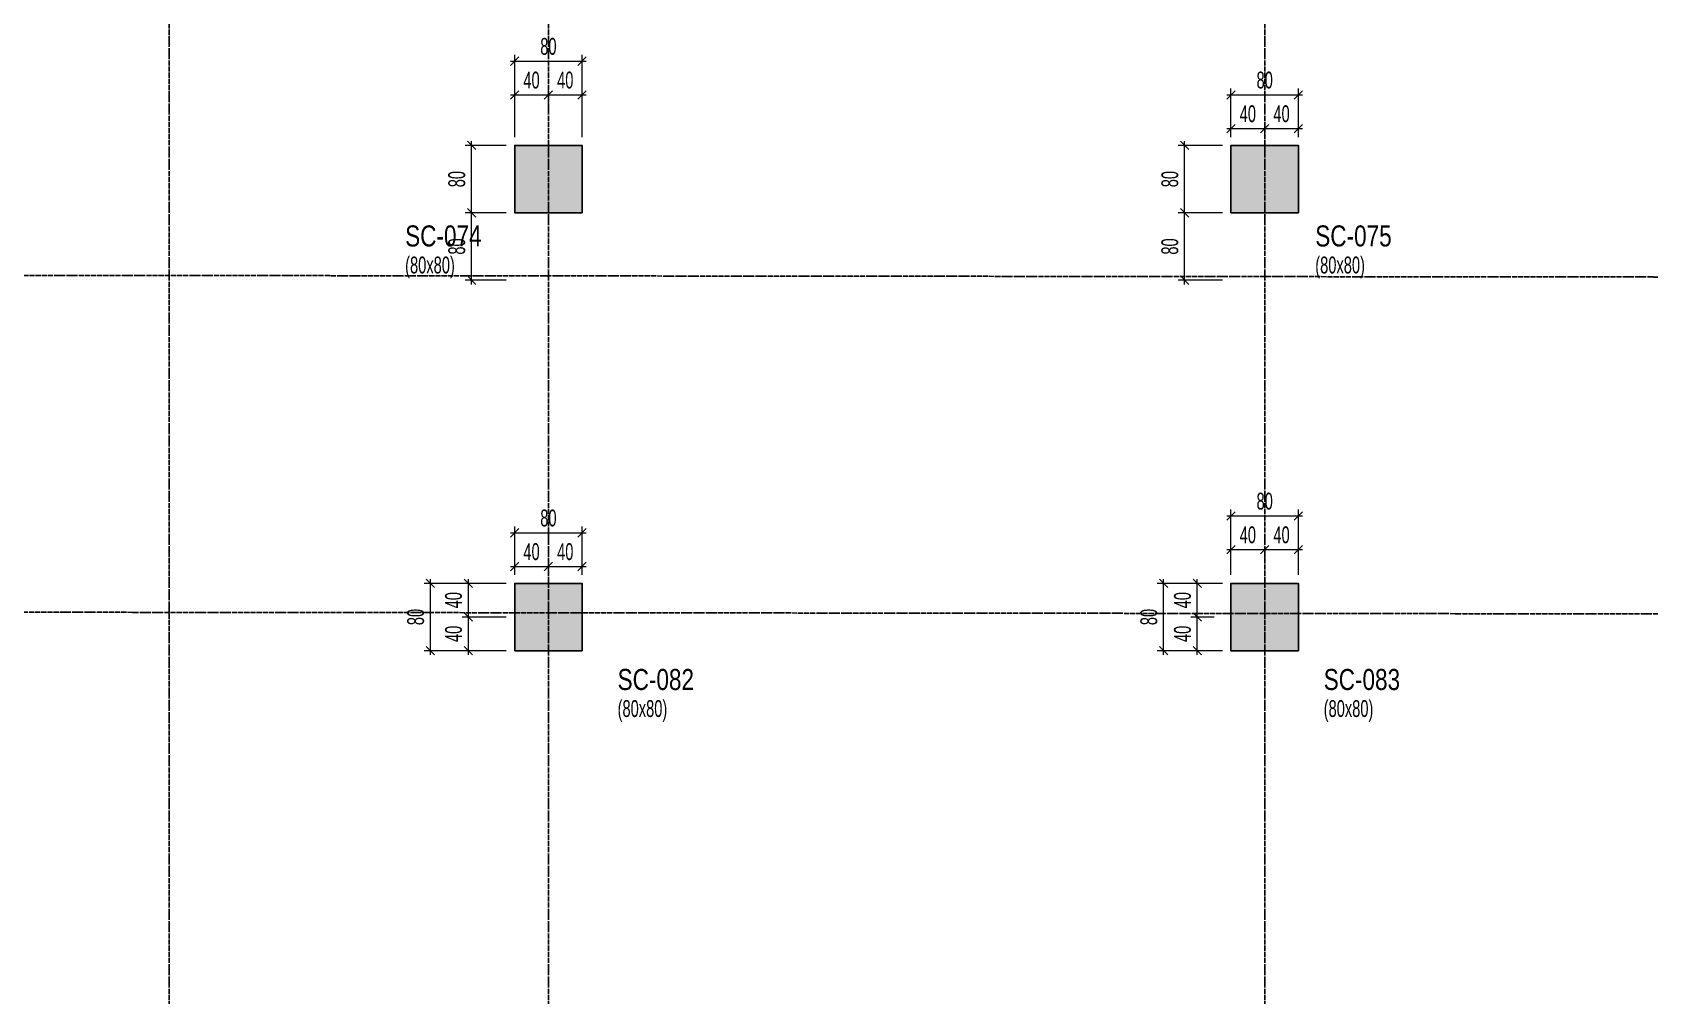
# Model space of a CAD drawing. Header units: millimetres. Extents: x -832 to 6845, y -750 to 4194.
# Drawn here: x 1088 to 3007, y 394 to 1537 of the extents above; entities that cross this region are included whole.
import ezdxf
from ezdxf.enums import TextEntityAlignment as Align

# ---------------------------------------------------------------- set-up
doc = ezdxf.new("R2010")
doc.units = ezdxf.units.MM
doc.header["$LTSCALE"] = 100
doc.header["$PDSIZE"] = -100
doc.linetypes.add('DASHDOT', pattern=[2.4, 2, -0.2, 0, -0.2])
for name, color, linetype in [('AKS_ULK', 8, 'DASHDOT'), ('KOLON-PERDE CEKIRDEK_ULK', 4, 'Continuous'), ('TARAMA SOLID_ULK', 251, 'Continuous')]:
    doc.layers.add(name, color=color, linetype=linetype)
for name, color, linetype, lineweight in [('KOLON BOYUT_ULK', 255, 'Continuous', 13), ('KOLON ISIM_ULK', 91, 'Continuous', 13), ('OLCU IC_ULK', 146, 'Continuous', 18)]:
    doc.layers.add(name, color=color, linetype=linetype, lineweight=lineweight)
doc.styles.add('ulkr-simplxtw.shx', font='ulkr-simplxtw.shx', dxfattribs={"width": 0.65})
doc.dimstyles.new('1-100-IC_ULK', dxfattribs={"dimscale": 10, "dimtxt": 2, "dimasz": 1, "dimexe": 0.75, "dimexo": 1, "dimgap": 0.75, "dimtad": 1, "dimdec": 1, "dimzin": 9, "dimdsep": 46, "dimtxsty": 'ulkr-simplxtw.shx', "dimblk": 'OBLIQUE', "dimcen": 0.1, "dimdle": 0.5, "dimclrd": 146, "dimclre": 146, "dimclrt": 2, "dimadec": 0, "dimazin": 2, "dimtfac": 1, "dimtdec": 1, "dimtix": 1, "dimtmove": 2, "dimatfit": 3, "dimldrblk": 'OBLIQUE', "dimfxl": 1, "dimtolj": 1, "dimtzin": 0, "dimlwd": -1, "dimlwe": -1, "dimarcsym": 0})

# ---------------------------------------------------------------- blocks, each defined once
blk = doc.blocks.new('*U12')
at = {"layer": 'KOLON BOYUT_ULK', "style": 'ulkr-simplxtw.shx', "width": 0.65}
blk.add_attdef('2', text='', height=20, dxfattribs=at).set_placement((0, -37), align=Align.TOP_LEFT)
at = {"layer": 'KOLON ISIM_ULK', "style": 'ulkr-simplxtw.shx', "width": 0.8}
blk.add_attdef('1', text='', height=25, dxfattribs=at).set_placement((0, 0), align=Align.TOP_LEFT)
blk = doc.blocks.new('_Oblique')
at = {"color": 0, "linetype": 'ByBlock', "lineweight": -2}
blk.add_line((-0.5, -0.5), (0.5, 0.5), dxfattribs=at)
blk = doc.blocks.new('*D1090')
at = {"layer": 'Defpoints', "color": 0, "transparency": 16777216}
for p in [(1608.8, 1403.2), (1660, 1403.2), (1660, 1323.2)]:
    blk.add_point(p, dxfattribs=at)
at = {"layer": 'OLCU IC_ULK', "color": 146, "linetype": 'Continuous', "transparency": 16777216}
for p, q in [((1650, 1403.2), (1601.3, 1403.2)), ((1650, 1323.2), (1601.3, 1323.2))]:
    blk.add_line(p, q, dxfattribs=at)
at = {"layer": 'OLCU IC_ULK', "color": 146, "transparency": 16777216}
blk.add_line((1608.8, 1318.2), (1608.8, 1408.2), dxfattribs=at)
at = {"layer": 'OLCU IC_ULK', "color": 146, "transparency": 16777216, "xscale": 10, "yscale": 10, "zscale": 10}
for p, rotation in [((1608.8, 1403.2), 90), ((1608.8, 1323.2), 270)]:
    blk.add_blockref('_Oblique', p, dxfattribs=dict(at, rotation=rotation))
at = {"layer": 'OLCU IC_ULK', "color": 2, "transparency": 16777216, "insert": (1591.3, 1363.2), "char_height": 20, "attachment_point": 5, "rotation": 90, "style": 'ulkr-simplxtw.shx'}
blk.add_mtext('\\A1;80', dxfattribs=at)
blk = doc.blocks.new('*D1091')
at = {"layer": 'Defpoints', "color": 0, "transparency": 16777216}
for p in [(1700, 1463.2), (1660, 1443.2), (1700, 1443.2)]:
    blk.add_point(p, dxfattribs=at)
at = {"layer": 'OLCU IC_ULK', "color": 146, "transparency": 16777216}
blk.add_line((1655, 1463.2), (1705, 1463.2), dxfattribs=at)
at = {"layer": 'OLCU IC_ULK', "color": 146, "linetype": 'Continuous', "transparency": 16777216}
for p, q in [((1660, 1453.2), (1660, 1470.7)), ((1700, 1453.2), (1700, 1470.7))]:
    blk.add_line(p, q, dxfattribs=at)
at = {"layer": 'OLCU IC_ULK', "color": 146, "transparency": 16777216, "xscale": 10, "yscale": 10, "zscale": 10, "rotation": 180}
blk.add_blockref('_Oblique', (1660, 1463.2), dxfattribs=at)
at = {"layer": 'OLCU IC_ULK', "color": 146, "transparency": 16777216, "xscale": 10, "yscale": 10, "zscale": 10}
blk.add_blockref('_Oblique', (1700, 1463.2), dxfattribs=at)
at = {"layer": 'OLCU IC_ULK', "color": 2, "transparency": 16777216, "insert": (1680, 1480.7), "char_height": 20, "attachment_point": 5, "style": 'ulkr-simplxtw.shx'}
blk.add_mtext('\\A1;40', dxfattribs=at)
blk = doc.blocks.new('*D1092')
at = {"layer": 'Defpoints', "color": 0, "transparency": 16777216}
for p in [(1740, 1463.2), (1700, 1443.2), (1740, 1403.2)]:
    blk.add_point(p, dxfattribs=at)
at = {"layer": 'OLCU IC_ULK', "color": 146, "transparency": 16777216}
blk.add_line((1695, 1463.2), (1745, 1463.2), dxfattribs=at)
at = {"layer": 'OLCU IC_ULK', "color": 146, "linetype": 'Continuous', "transparency": 16777216}
for p, q in [((1700, 1453.2), (1700, 1470.7)), ((1740, 1413.2), (1740, 1470.7))]:
    blk.add_line(p, q, dxfattribs=at)
at = {"layer": 'OLCU IC_ULK', "color": 146, "transparency": 16777216, "xscale": 10, "yscale": 10, "zscale": 10, "rotation": 180}
blk.add_blockref('_Oblique', (1700, 1463.2), dxfattribs=at)
at = {"layer": 'OLCU IC_ULK', "color": 146, "transparency": 16777216, "xscale": 10, "yscale": 10, "zscale": 10}
blk.add_blockref('_Oblique', (1740, 1463.2), dxfattribs=at)
at = {"layer": 'OLCU IC_ULK', "color": 2, "transparency": 16777216, "insert": (1720, 1480.7), "char_height": 20, "attachment_point": 5, "style": 'ulkr-simplxtw.shx'}
blk.add_mtext('\\A1;40', dxfattribs=at)
blk = doc.blocks.new('*D1093')
at = {"layer": 'Defpoints', "color": 0, "transparency": 16777216}
for p in [(1740, 1503.2), (1660, 1403.2), (1740, 1403.2)]:
    blk.add_point(p, dxfattribs=at)
at = {"layer": 'OLCU IC_ULK', "color": 146, "transparency": 16777216}
blk.add_line((1655, 1503.2), (1745, 1503.2), dxfattribs=at)
at = {"layer": 'OLCU IC_ULK', "color": 146, "linetype": 'Continuous', "transparency": 16777216}
for p, q in [((1660, 1413.2), (1660, 1510.7)), ((1740, 1413.2), (1740, 1510.7))]:
    blk.add_line(p, q, dxfattribs=at)
at = {"layer": 'OLCU IC_ULK', "color": 146, "transparency": 16777216, "xscale": 10, "yscale": 10, "zscale": 10, "rotation": 180}
blk.add_blockref('_Oblique', (1660, 1503.2), dxfattribs=at)
at = {"layer": 'OLCU IC_ULK', "color": 146, "transparency": 16777216, "xscale": 10, "yscale": 10, "zscale": 10}
blk.add_blockref('_Oblique', (1740, 1503.2), dxfattribs=at)
at = {"layer": 'OLCU IC_ULK', "color": 2, "transparency": 16777216, "insert": (1700, 1520.7), "char_height": 20, "attachment_point": 5, "style": 'ulkr-simplxtw.shx'}
blk.add_mtext('\\A1;80', dxfattribs=at)
blk = doc.blocks.new('*D1100')
at = {"layer": 'Defpoints', "color": 0, "transparency": 16777216}
for p in [(2455, 1403.2), (2510, 1403.2), (2510, 1323.2)]:
    blk.add_point(p, dxfattribs=at)
at = {"layer": 'OLCU IC_ULK', "color": 146, "linetype": 'Continuous', "transparency": 16777216}
for p, q in [((2500, 1403.2), (2447.5, 1403.2)), ((2500, 1323.2), (2447.5, 1323.2))]:
    blk.add_line(p, q, dxfattribs=at)
at = {"layer": 'OLCU IC_ULK', "color": 146, "transparency": 16777216}
blk.add_line((2455, 1318.2), (2455, 1408.2), dxfattribs=at)
at = {"layer": 'OLCU IC_ULK', "color": 146, "transparency": 16777216, "xscale": 10, "yscale": 10, "zscale": 10}
for p, rotation in [((2455, 1403.2), 90), ((2455, 1323.2), 270)]:
    blk.add_blockref('_Oblique', p, dxfattribs=dict(at, rotation=rotation))
at = {"layer": 'OLCU IC_ULK', "color": 2, "transparency": 16777216, "insert": (2437.5, 1363.2), "char_height": 20, "attachment_point": 5, "rotation": 90, "style": 'ulkr-simplxtw.shx'}
blk.add_mtext('\\A1;80', dxfattribs=at)
blk = doc.blocks.new('*D1101')
at = {"layer": 'Defpoints', "color": 0, "transparency": 16777216}
for p in [(2455, 1323.2), (2510, 1323.2), (2510, 1243.2)]:
    blk.add_point(p, dxfattribs=at)
at = {"layer": 'OLCU IC_ULK', "color": 146, "transparency": 16777216}
blk.add_line((2455, 1238.2), (2455, 1328.2), dxfattribs=at)
at = {"layer": 'OLCU IC_ULK', "color": 146, "linetype": 'Continuous', "transparency": 16777216}
for p, q in [((2500, 1323.2), (2447.5, 1323.2)), ((2500, 1243.2), (2447.5, 1243.2))]:
    blk.add_line(p, q, dxfattribs=at)
at = {"layer": 'OLCU IC_ULK', "color": 146, "transparency": 16777216, "xscale": 10, "yscale": 10, "zscale": 10}
for p, rotation in [((2455, 1323.2), 90), ((2455, 1243.2), 270)]:
    blk.add_blockref('_Oblique', p, dxfattribs=dict(at, rotation=rotation))
at = {"layer": 'OLCU IC_ULK', "color": 2, "transparency": 16777216, "insert": (2437.5, 1283.2), "char_height": 20, "attachment_point": 5, "rotation": 90, "style": 'ulkr-simplxtw.shx'}
blk.add_mtext('\\A1;80', dxfattribs=at)
blk = doc.blocks.new('*D1102')
at = {"layer": 'Defpoints', "color": 0, "transparency": 16777216}
for p in [(2550, 1423.2), (2510, 1403.2), (2550, 1403.2)]:
    blk.add_point(p, dxfattribs=at)
at = {"layer": 'OLCU IC_ULK', "color": 146, "transparency": 16777216}
blk.add_line((2505, 1423.2), (2555, 1423.2), dxfattribs=at)
at = {"layer": 'OLCU IC_ULK', "color": 146, "linetype": 'Continuous', "transparency": 16777216}
for p, q in [((2510, 1413.2), (2510, 1430.7)), ((2550, 1413.2), (2550, 1430.7))]:
    blk.add_line(p, q, dxfattribs=at)
at = {"layer": 'OLCU IC_ULK', "color": 146, "transparency": 16777216, "xscale": 10, "yscale": 10, "zscale": 10, "rotation": 180}
blk.add_blockref('_Oblique', (2510, 1423.2), dxfattribs=at)
at = {"layer": 'OLCU IC_ULK', "color": 146, "transparency": 16777216, "xscale": 10, "yscale": 10, "zscale": 10}
blk.add_blockref('_Oblique', (2550, 1423.2), dxfattribs=at)
at = {"layer": 'OLCU IC_ULK', "color": 2, "transparency": 16777216, "insert": (2530, 1440.7), "char_height": 20, "attachment_point": 5, "style": 'ulkr-simplxtw.shx'}
blk.add_mtext('\\A1;40', dxfattribs=at)
blk = doc.blocks.new('*D1103')
at = {"layer": 'Defpoints', "color": 0, "transparency": 16777216}
for p in [(2590, 1423.2), (2550, 1403.2), (2590, 1403.2)]:
    blk.add_point(p, dxfattribs=at)
at = {"layer": 'OLCU IC_ULK', "color": 146, "transparency": 16777216}
blk.add_line((2545, 1423.2), (2595, 1423.2), dxfattribs=at)
at = {"layer": 'OLCU IC_ULK', "color": 146, "linetype": 'Continuous', "transparency": 16777216}
for p, q in [((2550, 1413.2), (2550, 1430.7)), ((2590, 1413.2), (2590, 1430.7))]:
    blk.add_line(p, q, dxfattribs=at)
at = {"layer": 'OLCU IC_ULK', "color": 146, "transparency": 16777216, "xscale": 10, "yscale": 10, "zscale": 10, "rotation": 180}
blk.add_blockref('_Oblique', (2550, 1423.2), dxfattribs=at)
at = {"layer": 'OLCU IC_ULK', "color": 146, "transparency": 16777216, "xscale": 10, "yscale": 10, "zscale": 10}
blk.add_blockref('_Oblique', (2590, 1423.2), dxfattribs=at)
at = {"layer": 'OLCU IC_ULK', "color": 2, "transparency": 16777216, "insert": (2570, 1440.7), "char_height": 20, "attachment_point": 5, "style": 'ulkr-simplxtw.shx'}
blk.add_mtext('\\A1;40', dxfattribs=at)
blk = doc.blocks.new('*D1104')
at = {"layer": 'Defpoints', "color": 0, "transparency": 16777216}
for p in [(2590, 1463.2), (2510, 1403.2), (2590, 1403.2)]:
    blk.add_point(p, dxfattribs=at)
at = {"layer": 'OLCU IC_ULK', "color": 146, "transparency": 16777216}
blk.add_line((2505, 1463.2), (2595, 1463.2), dxfattribs=at)
at = {"layer": 'OLCU IC_ULK', "color": 146, "linetype": 'Continuous', "transparency": 16777216}
for p, q in [((2510, 1413.2), (2510, 1470.7)), ((2590, 1413.2), (2590, 1470.7))]:
    blk.add_line(p, q, dxfattribs=at)
at = {"layer": 'OLCU IC_ULK', "color": 146, "transparency": 16777216, "xscale": 10, "yscale": 10, "zscale": 10, "rotation": 180}
blk.add_blockref('_Oblique', (2510, 1463.2), dxfattribs=at)
at = {"layer": 'OLCU IC_ULK', "color": 146, "transparency": 16777216, "xscale": 10, "yscale": 10, "zscale": 10}
blk.add_blockref('_Oblique', (2590, 1463.2), dxfattribs=at)
at = {"layer": 'OLCU IC_ULK', "color": 2, "transparency": 16777216, "insert": (2550, 1480.7), "char_height": 20, "attachment_point": 5, "style": 'ulkr-simplxtw.shx'}
blk.add_mtext('\\A1;80', dxfattribs=at)
blk = doc.blocks.new('*D1105')
at = {"layer": 'Defpoints', "color": 0, "transparency": 16777216}
for p in [(1605, 883.2), (1660, 883.2), (1660, 843.2)]:
    blk.add_point(p, dxfattribs=at)
at = {"layer": 'OLCU IC_ULK', "color": 146, "linetype": 'Continuous', "transparency": 16777216}
for p, q in [((1650, 883.2), (1597.5, 883.2)), ((1650, 843.2), (1597.5, 843.2))]:
    blk.add_line(p, q, dxfattribs=at)
at = {"layer": 'OLCU IC_ULK', "color": 146, "transparency": 16777216}
blk.add_line((1605, 838.2), (1605, 888.2), dxfattribs=at)
at = {"layer": 'OLCU IC_ULK', "color": 146, "transparency": 16777216, "xscale": 10, "yscale": 10, "zscale": 10}
for p, rotation in [((1605, 883.2), 90), ((1605, 843.2), 270)]:
    blk.add_blockref('_Oblique', p, dxfattribs=dict(at, rotation=rotation))
at = {"layer": 'OLCU IC_ULK', "color": 2, "transparency": 16777216, "insert": (1587.5, 863.2), "char_height": 20, "attachment_point": 5, "rotation": 90, "style": 'ulkr-simplxtw.shx'}
blk.add_mtext('\\A1;40', dxfattribs=at)
blk = doc.blocks.new('*D1106')
at = {"layer": 'Defpoints', "color": 0, "transparency": 16777216}
for p in [(1605, 843.2), (1660, 843.2), (1660, 803.2)]:
    blk.add_point(p, dxfattribs=at)
at = {"layer": 'OLCU IC_ULK', "color": 146, "transparency": 16777216}
blk.add_line((1605, 798.2), (1605, 848.2), dxfattribs=at)
at = {"layer": 'OLCU IC_ULK', "color": 146, "linetype": 'Continuous', "transparency": 16777216}
for p, q in [((1650, 843.2), (1597.5, 843.2)), ((1650, 803.2), (1597.5, 803.2))]:
    blk.add_line(p, q, dxfattribs=at)
at = {"layer": 'OLCU IC_ULK', "color": 146, "transparency": 16777216, "xscale": 10, "yscale": 10, "zscale": 10}
for p, rotation in [((1605, 843.2), 90), ((1605, 803.2), 270)]:
    blk.add_blockref('_Oblique', p, dxfattribs=dict(at, rotation=rotation))
at = {"layer": 'OLCU IC_ULK', "color": 2, "transparency": 16777216, "insert": (1587.5, 823.2), "char_height": 20, "attachment_point": 5, "rotation": 90, "style": 'ulkr-simplxtw.shx'}
blk.add_mtext('\\A1;40', dxfattribs=at)
blk = doc.blocks.new('*D1107')
at = {"layer": 'Defpoints', "color": 0, "transparency": 16777216}
for p in [(1560, 883.2), (1660, 883.2), (1660, 803.2)]:
    blk.add_point(p, dxfattribs=at)
at = {"layer": 'OLCU IC_ULK', "color": 146, "linetype": 'Continuous', "transparency": 16777216}
for p, q in [((1650, 883.2), (1552.5, 883.2)), ((1650, 803.2), (1552.5, 803.2))]:
    blk.add_line(p, q, dxfattribs=at)
at = {"layer": 'OLCU IC_ULK', "color": 146, "transparency": 16777216}
blk.add_line((1560, 798.2), (1560, 888.2), dxfattribs=at)
at = {"layer": 'OLCU IC_ULK', "color": 146, "transparency": 16777216, "xscale": 10, "yscale": 10, "zscale": 10}
for p, rotation in [((1560, 883.2), 90), ((1560, 803.2), 270)]:
    blk.add_blockref('_Oblique', p, dxfattribs=dict(at, rotation=rotation))
at = {"layer": 'OLCU IC_ULK', "color": 2, "transparency": 16777216, "insert": (1542.5, 843.2), "char_height": 20, "attachment_point": 5, "rotation": 90, "style": 'ulkr-simplxtw.shx'}
blk.add_mtext('\\A1;80', dxfattribs=at)
blk = doc.blocks.new('*D1108')
at = {"layer": 'Defpoints', "color": 0, "transparency": 16777216}
for p in [(1700, 903.2), (1660, 883.2), (1700, 883.2)]:
    blk.add_point(p, dxfattribs=at)
at = {"layer": 'OLCU IC_ULK', "color": 146, "transparency": 16777216}
blk.add_line((1655, 903.2), (1705, 903.2), dxfattribs=at)
at = {"layer": 'OLCU IC_ULK', "color": 146, "linetype": 'Continuous', "transparency": 16777216}
for p, q in [((1660, 893.2), (1660, 910.7)), ((1700, 893.2), (1700, 910.7))]:
    blk.add_line(p, q, dxfattribs=at)
at = {"layer": 'OLCU IC_ULK', "color": 146, "transparency": 16777216, "xscale": 10, "yscale": 10, "zscale": 10, "rotation": 180}
blk.add_blockref('_Oblique', (1660, 903.2), dxfattribs=at)
at = {"layer": 'OLCU IC_ULK', "color": 146, "transparency": 16777216, "xscale": 10, "yscale": 10, "zscale": 10}
blk.add_blockref('_Oblique', (1700, 903.2), dxfattribs=at)
at = {"layer": 'OLCU IC_ULK', "color": 2, "transparency": 16777216, "insert": (1680, 920.7), "char_height": 20, "attachment_point": 5, "style": 'ulkr-simplxtw.shx'}
blk.add_mtext('\\A1;40', dxfattribs=at)
blk = doc.blocks.new('*D1109')
at = {"layer": 'Defpoints', "color": 0, "transparency": 16777216}
for p in [(1740, 903.2), (1700, 883.2), (1740, 883.2)]:
    blk.add_point(p, dxfattribs=at)
at = {"layer": 'OLCU IC_ULK', "color": 146, "transparency": 16777216}
blk.add_line((1695, 903.2), (1745, 903.2), dxfattribs=at)
at = {"layer": 'OLCU IC_ULK', "color": 146, "linetype": 'Continuous', "transparency": 16777216}
for p, q in [((1700, 893.2), (1700, 910.7)), ((1740, 893.2), (1740, 910.7))]:
    blk.add_line(p, q, dxfattribs=at)
at = {"layer": 'OLCU IC_ULK', "color": 146, "transparency": 16777216, "xscale": 10, "yscale": 10, "zscale": 10, "rotation": 180}
blk.add_blockref('_Oblique', (1700, 903.2), dxfattribs=at)
at = {"layer": 'OLCU IC_ULK', "color": 146, "transparency": 16777216, "xscale": 10, "yscale": 10, "zscale": 10}
blk.add_blockref('_Oblique', (1740, 903.2), dxfattribs=at)
at = {"layer": 'OLCU IC_ULK', "color": 2, "transparency": 16777216, "insert": (1720, 920.7), "char_height": 20, "attachment_point": 5, "style": 'ulkr-simplxtw.shx'}
blk.add_mtext('\\A1;40', dxfattribs=at)
blk = doc.blocks.new('*D1110')
at = {"layer": 'Defpoints', "color": 0, "transparency": 16777216}
for p in [(1740, 943.2), (1660, 883.2), (1740, 883.2)]:
    blk.add_point(p, dxfattribs=at)
at = {"layer": 'OLCU IC_ULK', "color": 146, "transparency": 16777216}
blk.add_line((1655, 943.2), (1745, 943.2), dxfattribs=at)
at = {"layer": 'OLCU IC_ULK', "color": 146, "linetype": 'Continuous', "transparency": 16777216}
for p, q in [((1660, 893.2), (1660, 950.7)), ((1740, 893.2), (1740, 950.7))]:
    blk.add_line(p, q, dxfattribs=at)
at = {"layer": 'OLCU IC_ULK', "color": 146, "transparency": 16777216, "xscale": 10, "yscale": 10, "zscale": 10, "rotation": 180}
blk.add_blockref('_Oblique', (1660, 943.2), dxfattribs=at)
at = {"layer": 'OLCU IC_ULK', "color": 146, "transparency": 16777216, "xscale": 10, "yscale": 10, "zscale": 10}
blk.add_blockref('_Oblique', (1740, 943.2), dxfattribs=at)
at = {"layer": 'OLCU IC_ULK', "color": 2, "transparency": 16777216, "insert": (1700, 960.7), "char_height": 20, "attachment_point": 5, "style": 'ulkr-simplxtw.shx'}
blk.add_mtext('\\A1;80', dxfattribs=at)
blk = doc.blocks.new('*D1132')
at = {"layer": 'Defpoints', "color": 0, "transparency": 16777216}
for p in [(1608.8, 1323.2), (1660, 1323.2), (1660, 1243.2)]:
    blk.add_point(p, dxfattribs=at)
at = {"layer": 'OLCU IC_ULK', "color": 146, "transparency": 16777216}
blk.add_line((1608.8, 1238.2), (1608.8, 1328.2), dxfattribs=at)
at = {"layer": 'OLCU IC_ULK', "color": 146, "linetype": 'Continuous', "transparency": 16777216}
for p, q in [((1650, 1323.2), (1601.3, 1323.2)), ((1650, 1243.2), (1601.3, 1243.2))]:
    blk.add_line(p, q, dxfattribs=at)
at = {"layer": 'OLCU IC_ULK', "color": 146, "transparency": 16777216, "xscale": 10, "yscale": 10, "zscale": 10}
for p, rotation in [((1608.8, 1323.2), 90), ((1608.8, 1243.2), 270)]:
    blk.add_blockref('_Oblique', p, dxfattribs=dict(at, rotation=rotation))
at = {"layer": 'OLCU IC_ULK', "color": 2, "transparency": 16777216, "insert": (1591.3, 1283.2), "char_height": 20, "attachment_point": 5, "rotation": 90, "style": 'ulkr-simplxtw.shx'}
blk.add_mtext('\\A1;80', dxfattribs=at)
blk = doc.blocks.new('*D968')
at = {"layer": 'Defpoints', "color": 0, "transparency": 16777216}
for p in [(2470, 883.2), (2510, 883.2), (2500, 843.2)]:
    blk.add_point(p, dxfattribs=at)
at = {"layer": 'OLCU IC_ULK', "color": 146, "linetype": 'Continuous', "transparency": 16777216}
for p, q in [((2500, 883.2), (2462.5, 883.2)), ((2490, 843.2), (2462.5, 843.2))]:
    blk.add_line(p, q, dxfattribs=at)
at = {"layer": 'OLCU IC_ULK', "color": 146, "transparency": 16777216}
blk.add_line((2470, 838.2), (2470, 888.2), dxfattribs=at)
at = {"layer": 'OLCU IC_ULK', "color": 146, "transparency": 16777216, "xscale": 10, "yscale": 10, "zscale": 10}
for p, rotation in [((2470, 883.2), 90), ((2470, 843.2), 270)]:
    blk.add_blockref('_Oblique', p, dxfattribs=dict(at, rotation=rotation))
at = {"layer": 'OLCU IC_ULK', "color": 2, "transparency": 16777216, "insert": (2452.5, 863.2), "char_height": 20, "attachment_point": 5, "rotation": 90, "style": 'ulkr-simplxtw.shx'}
blk.add_mtext('\\A1;40', dxfattribs=at)
blk = doc.blocks.new('*D969')
at = {"layer": 'Defpoints', "color": 0, "transparency": 16777216}
for p in [(2470, 843.2), (2500, 843.2), (2510, 803.2)]:
    blk.add_point(p, dxfattribs=at)
at = {"layer": 'OLCU IC_ULK', "color": 146, "transparency": 16777216}
blk.add_line((2470, 798.2), (2470, 848.2), dxfattribs=at)
at = {"layer": 'OLCU IC_ULK', "color": 146, "linetype": 'Continuous', "transparency": 16777216}
for p, q in [((2490, 843.2), (2462.5, 843.2)), ((2500, 803.2), (2462.5, 803.2))]:
    blk.add_line(p, q, dxfattribs=at)
at = {"layer": 'OLCU IC_ULK', "color": 146, "transparency": 16777216, "xscale": 10, "yscale": 10, "zscale": 10}
for p, rotation in [((2470, 843.2), 90), ((2470, 803.2), 270)]:
    blk.add_blockref('_Oblique', p, dxfattribs=dict(at, rotation=rotation))
at = {"layer": 'OLCU IC_ULK', "color": 2, "transparency": 16777216, "insert": (2452.5, 823.2), "char_height": 20, "attachment_point": 5, "rotation": 90, "style": 'ulkr-simplxtw.shx'}
blk.add_mtext('\\A1;40', dxfattribs=at)
blk = doc.blocks.new('*D970')
at = {"layer": 'Defpoints', "color": 0, "transparency": 16777216}
for p in [(2430, 883.2), (2510, 883.2), (2510, 803.2)]:
    blk.add_point(p, dxfattribs=at)
at = {"layer": 'OLCU IC_ULK', "color": 146, "linetype": 'Continuous', "transparency": 16777216}
for p, q in [((2500, 883.2), (2422.5, 883.2)), ((2500, 803.2), (2422.5, 803.2))]:
    blk.add_line(p, q, dxfattribs=at)
at = {"layer": 'OLCU IC_ULK', "color": 146, "transparency": 16777216}
blk.add_line((2430, 798.2), (2430, 888.2), dxfattribs=at)
at = {"layer": 'OLCU IC_ULK', "color": 146, "transparency": 16777216, "xscale": 10, "yscale": 10, "zscale": 10}
for p, rotation in [((2430, 883.2), 90), ((2430, 803.2), 270)]:
    blk.add_blockref('_Oblique', p, dxfattribs=dict(at, rotation=rotation))
at = {"layer": 'OLCU IC_ULK', "color": 2, "transparency": 16777216, "insert": (2412.5, 843.2), "char_height": 20, "attachment_point": 5, "rotation": 90, "style": 'ulkr-simplxtw.shx'}
blk.add_mtext('\\A1;80', dxfattribs=at)
blk = doc.blocks.new('*D971')
at = {"layer": 'Defpoints', "color": 0, "transparency": 16777216}
for p in [(2550, 923.2), (2550, 923.2), (2510, 883.2)]:
    blk.add_point(p, dxfattribs=at)
at = {"layer": 'OLCU IC_ULK', "color": 146, "transparency": 16777216}
blk.add_line((2505, 923.2), (2555, 923.2), dxfattribs=at)
at = {"layer": 'OLCU IC_ULK', "color": 146, "linetype": 'Continuous', "transparency": 16777216}
for p, q in [((2510, 893.2), (2510, 930.7)), ((2550, 913.2), (2550, 915.7))]:
    blk.add_line(p, q, dxfattribs=at)
at = {"layer": 'OLCU IC_ULK', "color": 146, "transparency": 16777216, "xscale": 10, "yscale": 10, "zscale": 10, "rotation": 180}
blk.add_blockref('_Oblique', (2510, 923.2), dxfattribs=at)
at = {"layer": 'OLCU IC_ULK', "color": 146, "transparency": 16777216, "xscale": 10, "yscale": 10, "zscale": 10}
blk.add_blockref('_Oblique', (2550, 923.2), dxfattribs=at)
at = {"layer": 'OLCU IC_ULK', "color": 2, "transparency": 16777216, "insert": (2530, 940.7), "char_height": 20, "attachment_point": 5, "style": 'ulkr-simplxtw.shx'}
blk.add_mtext('\\A1;40', dxfattribs=at)
blk = doc.blocks.new('*D972')
at = {"layer": 'Defpoints', "color": 0, "transparency": 16777216}
for p in [(2550, 923.2), (2590, 923.2), (2590, 883.2)]:
    blk.add_point(p, dxfattribs=at)
at = {"layer": 'OLCU IC_ULK', "color": 146, "transparency": 16777216}
blk.add_line((2545, 923.2), (2595, 923.2), dxfattribs=at)
at = {"layer": 'OLCU IC_ULK', "color": 146, "linetype": 'Continuous', "transparency": 16777216}
for p, q in [((2590, 893.2), (2590, 930.7)), ((2550, 913.2), (2550, 915.7))]:
    blk.add_line(p, q, dxfattribs=at)
at = {"layer": 'OLCU IC_ULK', "color": 146, "transparency": 16777216, "xscale": 10, "yscale": 10, "zscale": 10, "rotation": 180}
blk.add_blockref('_Oblique', (2550, 923.2), dxfattribs=at)
at = {"layer": 'OLCU IC_ULK', "color": 146, "transparency": 16777216, "xscale": 10, "yscale": 10, "zscale": 10}
blk.add_blockref('_Oblique', (2590, 923.2), dxfattribs=at)
at = {"layer": 'OLCU IC_ULK', "color": 2, "transparency": 16777216, "insert": (2570, 940.7), "char_height": 20, "attachment_point": 5, "style": 'ulkr-simplxtw.shx'}
blk.add_mtext('\\A1;40', dxfattribs=at)
blk = doc.blocks.new('*D973')
at = {"layer": 'Defpoints', "color": 0, "transparency": 16777216}
for p in [(2590, 963.2), (2510, 883.2), (2590, 883.2)]:
    blk.add_point(p, dxfattribs=at)
at = {"layer": 'OLCU IC_ULK', "color": 146, "transparency": 16777216}
blk.add_line((2505, 963.2), (2595, 963.2), dxfattribs=at)
at = {"layer": 'OLCU IC_ULK', "color": 146, "linetype": 'Continuous', "transparency": 16777216}
for p, q in [((2510, 893.2), (2510, 970.7)), ((2590, 893.2), (2590, 970.7))]:
    blk.add_line(p, q, dxfattribs=at)
at = {"layer": 'OLCU IC_ULK', "color": 146, "transparency": 16777216, "xscale": 10, "yscale": 10, "zscale": 10, "rotation": 180}
blk.add_blockref('_Oblique', (2510, 963.2), dxfattribs=at)
at = {"layer": 'OLCU IC_ULK', "color": 146, "transparency": 16777216, "xscale": 10, "yscale": 10, "zscale": 10}
blk.add_blockref('_Oblique', (2590, 963.2), dxfattribs=at)
at = {"layer": 'OLCU IC_ULK', "color": 2, "transparency": 16777216, "insert": (2550, 980.7), "char_height": 20, "attachment_point": 5, "style": 'ulkr-simplxtw.shx'}
blk.add_mtext('\\A1;80', dxfattribs=at)

msp = doc.modelspace()

# ---------------------------------------------------------------- hatches: boundary and pattern name
at = {"layer": 'TARAMA SOLID_ULK'}
h = msp.add_hatch(color=256, dxfattribs=at)
h.dxf.hatch_style = 1
h.paths.add_polyline_path([(1740, 1403.21), (1740, 1323.21), (1660, 1323.21), (1660, 1403.21)])
h = msp.add_hatch(color=256, dxfattribs=at)
h.dxf.hatch_style = 1
h.paths.add_polyline_path([(2590, 1403.22), (2590, 1323.22), (2510, 1323.22), (2510, 1403.22)])
h = msp.add_hatch(color=256, dxfattribs=at)
h.dxf.hatch_style = 1
h.paths.add_polyline_path([(1660, 803.22), (1740, 803.22), (1740, 883.22), (1660, 883.22)])
h = msp.add_hatch(color=256, dxfattribs=at)
h.dxf.hatch_style = 1
h.paths.add_polyline_path([(2510, 803.22), (2590, 803.22), (2590, 883.22), (2510, 883.22)])

# ---------------------------------------------------------------- linework, layer by layer
at = {"layer": 'AKS_ULK', "ltscale": 0.03}
for points in [[(1250, 4073.81), (1250, -630.29)], [(1700, 4073.81), (1700, -630.29)], [(2550, 4073.81), (2550, -630.29)], [(-711.61, 1250.72), (6725.24, 1243.22)], [(6725.24, 843.22), (-711.61, 850.72)]]:
    msp.add_lwpolyline(points, dxfattribs=at)
at = {"layer": 'KOLON-PERDE CEKIRDEK_ULK'}
for points in [[(1740, 1323.21), (1660, 1323.21), (1660, 1403.21), (1740, 1403.21)], [(2590, 1323.22), (2510, 1323.22), (2510, 1403.22), (2590, 1403.22)], [(1740, 803.22), (1660, 803.22), (1660, 883.22), (1740, 883.22)], [(2590, 803.22), (2510, 803.22), (2510, 883.22), (2590, 883.22)]]:
    msp.add_lwpolyline(points, close=True, dxfattribs=at)

# ---------------------------------------------------------------- block references
at = {"layer": 'KOLON ISIM_ULK'}
for p, values in [((1530, 1308.22), {'1': 'SC-074', '2': '(80x80)'}), ((2610, 1308.22), {'1': 'SC-075', '2': '(80x80)'}), ((1782.11, 781.55), {'1': 'SC-082', '2': '(80x80)'}), ((2620, 781.55), {'1': 'SC-083', '2': '(80x80)'})]:
    msp.add_blockref('*U12', p, dxfattribs=at).add_auto_attribs(values)

# ---------------------------------------------------------------- dimensions: what is measured, and where the dimension line sits
at = {"layer": 'OLCU IC_ULK'}
for base, p1, p2, picture, middle in [((1740, 1503.21), (1660, 1403.21), (1740, 1403.21), '*D1093', (1700, 1520.71)), ((1700, 1463.21), (1660, 1443.21), (1700, 1443.21), '*D1091', (1680, 1480.71)), ((1740, 1463.21), (1700, 1443.21), (1740, 1403.21), '*D1092', (1720, 1480.71)), ((2590, 1463.22), (2510, 1403.22), (2590, 1403.22), '*D1104', (2550, 1480.72)), ((2550, 1423.22), (2510, 1403.22), (2550, 1403.22), '*D1102', (2530, 1440.72)), ((2590, 1423.22), (2550, 1403.22), (2590, 1403.22), '*D1103', (2570, 1440.72)), ((2590, 963.22), (2510, 883.22), (2590, 883.22), '*D973', (2550, 980.72)), ((1740, 943.22), (1660, 883.22), (1740, 883.22), '*D1110', (1700, 960.72)), ((2550, 923.22), (2510, 883.22), (2550, 923.22), '*D971', (2530, 940.72)), ((2590, 923.22), (2550, 923.22), (2590, 883.22), '*D972', (2570, 940.72)), ((1700, 903.22), (1660, 883.22), (1700, 883.22), '*D1108', (1680, 920.72)), ((1740, 903.22), (1700, 883.22), (1740, 883.22), '*D1109', (1720, 920.72))]:
    dim = msp.add_linear_dim(base=base, p1=p1, p2=p2, dimstyle='1-100-IC_ULK', dxfattribs=at)
    dim.commit()
    dim.dimension.update_dxf_attribs({"geometry": picture, "text_midpoint": middle})
for base, p1, p2, picture, middle in [((1608.75, 1403.21), (1660, 1323.21), (1660, 1403.21), '*D1090', (1591.25, 1363.21)), ((2455, 1403.22), (2510, 1323.22), (2510, 1403.22), '*D1100', (2437.5, 1363.22)), ((1608.75, 1323.21), (1660, 1243.22), (1660, 1323.21), '*D1132', (1591.25, 1283.21)), ((2455, 1323.22), (2510, 1243.22), (2510, 1323.22), '*D1101', (2437.5, 1283.22)), ((1560, 883.22), (1660, 803.22), (1660, 883.22), '*D1107', (1542.5, 843.22)), ((1605, 883.22), (1660, 843.22), (1660, 883.22), '*D1105', (1587.5, 863.22)), ((2430, 883.22), (2510, 803.22), (2510, 883.22), '*D970', (2412.5, 843.22)), ((2470, 883.22), (2500, 843.22), (2510, 883.22), '*D968', (2452.5, 863.22)), ((1605, 843.22), (1660, 803.22), (1660, 843.22), '*D1106', (1587.5, 823.22)), ((2470, 843.22), (2510, 803.22), (2500, 843.22), '*D969', (2452.5, 823.22))]:
    dim = msp.add_linear_dim(base=base, p1=p1, p2=p2, angle=90, dimstyle='1-100-IC_ULK', dxfattribs=at)
    dim.commit()
    dim.dimension.update_dxf_attribs({"geometry": picture, "text_midpoint": middle})

doc.saveas('drawing.dxf')
